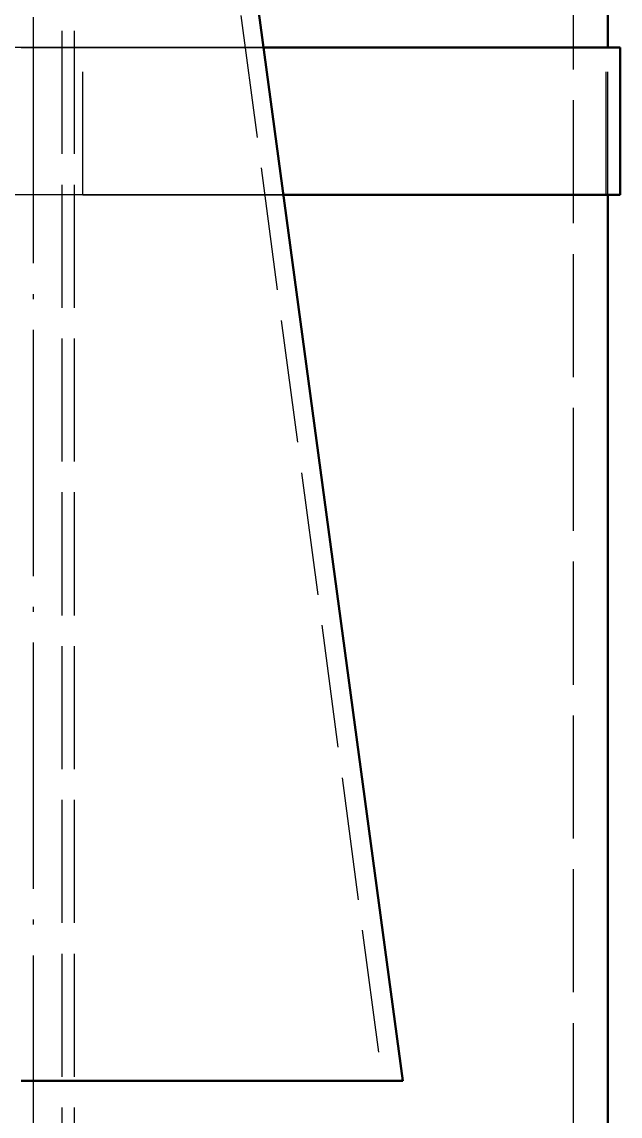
# Model space of a CAD drawing. Header units: millimetres. Extents: x 0 to 420, y 0 to 297.
# Drawn here: x 176.01 to 190.6, y 136.58 to 163.26 of the extents above; entities that cross this region are included whole.
import ezdxf

# ---------------------------------------------------------------- set-up
doc = ezdxf.new("R2010")
doc.units = ezdxf.units.MM
doc.linetypes.add('ISO02-TRAZOS', pattern=[3.75, 3, -0.75])
doc.linetypes.add('ISO04-TRAZO-PUNTO', pattern=[7.625, 6, -0.75, 0.125, -0.75])
for name, color, linetype, lineweight in [('01-VISIBLE', 7, 'CONTINUOUS', 50), ('02-OCULTA', 4, 'ISO02-TRAZOS', 25), ('03-EJE', 1, 'ISO04-TRAZO-PUNTO', 25)]:
    doc.layers.add(name, color=color, linetype=linetype, lineweight=lineweight)

msp = doc.modelspace()

# ---------------------------------------------------------------- linework, layer by layer
at = {"layer": '01-VISIBLE'}
for p, q in [((190.298, 162.64), (190.298, 234.9)), ((178.298, 189.44), (185.298, 137.44)), ((190.598, 159.04), (190.598, 162.64)), ((190.298, 124.6), (190.298, 159.04))]:
    msp.add_line(p, q, dxfattribs=at)
for points in [[(181.906, 162.64), (182.007, 162.64), (182.108, 162.64), (182.209, 162.64), (182.31, 162.64), (182.411, 162.64), (182.512, 162.64), (182.613, 162.64), (182.714, 162.64), (182.816, 162.64), (182.917, 162.64), (183.018, 162.64), (183.119, 162.64), (183.22, 162.64), (183.321, 162.64), (183.422, 162.64), (183.523, 162.64), (183.624, 162.64), (183.725, 162.64), (183.826, 162.64), (183.927, 162.64), (184.028, 162.64), (184.129, 162.64), (184.231, 162.64), (184.332, 162.64), (184.433, 162.64), (184.534, 162.64), (184.635, 162.64), (184.736, 162.64), (184.837, 162.64), (184.938, 162.64), (185.039, 162.64), (185.14, 162.64), (185.241, 162.64), (185.342, 162.64), (185.443, 162.64), (185.544, 162.64), (185.646, 162.64), (185.747, 162.64), (185.848, 162.64), (185.949, 162.64), (186.05, 162.64), (186.151, 162.64), (186.252, 162.64), (186.353, 162.64), (186.454, 162.64), (186.555, 162.64), (186.656, 162.64), (186.757, 162.64), (186.858, 162.64), (186.96, 162.64), (187.061, 162.64), (187.162, 162.64), (187.263, 162.64), (187.364, 162.64), (187.465, 162.64), (187.566, 162.64), (187.667, 162.64), (187.768, 162.64), (187.869, 162.64), (187.97, 162.64), (188.071, 162.64), (188.172, 162.64), (188.273, 162.64), (188.375, 162.64), (188.476, 162.64), (188.577, 162.64), (188.678, 162.64), (188.779, 162.64), (188.88, 162.64), (188.981, 162.64), (189.082, 162.64), (189.183, 162.64), (189.284, 162.64), (189.385, 162.64), (189.486, 162.64), (189.587, 162.64), (189.688, 162.64), (189.79, 162.64), (189.891, 162.64), (189.992, 162.64), (190.093, 162.64), (190.194, 162.64), (190.295, 162.64), (190.396, 162.64), (190.497, 162.64), (190.598, 162.64)], [(182.39, 159.04), (182.491, 159.04), (182.591, 159.04), (182.691, 159.04), (182.791, 159.04), (182.891, 159.04), (182.991, 159.04), (183.091, 159.04), (183.191, 159.04), (183.291, 159.04), (183.391, 159.04), (183.491, 159.04), (183.592, 159.04), (183.692, 159.04), (183.792, 159.04), (183.892, 159.04), (183.992, 159.04), (184.092, 159.04), (184.192, 159.04), (184.292, 159.04), (184.392, 159.04), (184.492, 159.04), (184.593, 159.04), (184.693, 159.04), (184.793, 159.04), (184.893, 159.04), (184.993, 159.04), (185.093, 159.04), (185.193, 159.04), (185.293, 159.04), (185.393, 159.04), (185.493, 159.04), (185.593, 159.04), (185.694, 159.04), (185.794, 159.04), (185.894, 159.04), (185.994, 159.04), (186.094, 159.04), (186.194, 159.04), (186.294, 159.04), (186.394, 159.04), (186.494, 159.04), (186.594, 159.04), (186.694, 159.04), (186.795, 159.04), (186.895, 159.04), (186.995, 159.04), (187.095, 159.04), (187.195, 159.04), (187.295, 159.04), (187.395, 159.04), (187.495, 159.04), (187.595, 159.04), (187.695, 159.04), (187.796, 159.04), (187.896, 159.04), (187.996, 159.04), (188.096, 159.04), (188.196, 159.04), (188.296, 159.04), (188.396, 159.04), (188.496, 159.04), (188.596, 159.04), (188.696, 159.04), (188.796, 159.04), (188.897, 159.04), (188.997, 159.04), (189.097, 159.04), (189.197, 159.04), (189.297, 159.04), (189.397, 159.04), (189.497, 159.04), (189.597, 159.04), (189.697, 159.04), (189.797, 159.04), (189.897, 159.04), (189.998, 159.04), (190.098, 159.04), (190.198, 159.04), (190.298, 159.04), (190.398, 159.04), (190.498, 159.04), (190.598, 159.04)], [(176.298, 137.44), (176.198, 137.44), (176.098, 137.44), (175.998, 137.44)], [(185.298, 137.44), (185.197, 137.44), (185.096, 137.44), (184.995, 137.44), (184.894, 137.44), (184.793, 137.44), (184.691, 137.44), (184.59, 137.44), (184.489, 137.44), (184.388, 137.44), (184.287, 137.44), (184.186, 137.44), (184.085, 137.44), (183.984, 137.44), (183.882, 137.44), (183.781, 137.44), (183.68, 137.44), (183.579, 137.44), (183.478, 137.44), (183.377, 137.44), (183.276, 137.44), (183.175, 137.44), (183.073, 137.44), (182.972, 137.44), (182.871, 137.44), (182.77, 137.44), (182.669, 137.44), (182.568, 137.44), (182.467, 137.44), (182.366, 137.44), (182.264, 137.44), (182.163, 137.44), (182.062, 137.44), (181.961, 137.44), (181.86, 137.44), (181.759, 137.44), (181.658, 137.44), (181.557, 137.44), (181.455, 137.44), (181.354, 137.44), (181.253, 137.44), (181.152, 137.44), (181.051, 137.44), (180.95, 137.44), (180.849, 137.44), (180.748, 137.44), (180.646, 137.44), (180.545, 137.44), (180.444, 137.44), (180.343, 137.44), (180.242, 137.44), (180.141, 137.44), (180.04, 137.44), (179.939, 137.44), (179.837, 137.44), (179.736, 137.44), (179.635, 137.44), (179.534, 137.44), (179.433, 137.44), (179.332, 137.44), (179.231, 137.44), (179.13, 137.44), (179.028, 137.44), (178.927, 137.44), (178.826, 137.44), (178.725, 137.44), (178.624, 137.44), (178.523, 137.44), (178.422, 137.44), (178.321, 137.44), (178.22, 137.44), (178.118, 137.44), (178.017, 137.44), (177.916, 137.44), (177.815, 137.44), (177.714, 137.44), (177.613, 137.44), (177.512, 137.44), (177.411, 137.44), (177.309, 137.44), (177.208, 137.44), (177.107, 137.44), (177.006, 137.44), (176.905, 137.44), (176.804, 137.44), (176.703, 137.44), (176.602, 137.44), (176.5, 137.44), (176.399, 137.44), (176.298, 137.44)]]:
    msp.add_lwpolyline(points, dxfattribs=at)
at = {"layer": '02-OCULTA'}
for p, q in [((176.998, 115.04), (176.998, 244.476)), ((177.298, 115.04), (177.298, 244.476)), ((189.458, 124.6), (189.458, 234.9)), ((177.898, 189.44), (184.798, 137.44)), ((177.498, 162.64), (175.098, 162.64)), ((177.498, 159.04), (177.498, 162.64)), ((177.498, 159.04), (177.498, 162.64)), ((177.498, 159.04), (177.498, 162.64)), ((177.498, 159.04), (177.498, 162.64)), ((190.258, 159.04), (190.258, 162.64)), ((190.298, 159.04), (190.298, 162.64)), ((177.498, 159.04), (175.098, 159.04))]:
    msp.add_line(p, q, dxfattribs=at)
for points in [[(176.298, 162.64), (176.198, 162.64), (176.097, 162.64), (175.997, 162.64)], [(175.998, 162.64), (176.098, 162.64), (176.198, 162.64), (176.298, 162.64), (176.398, 162.64), (176.498, 162.64), (176.598, 162.64), (176.698, 162.64), (176.798, 162.64), (176.898, 162.64), (176.998, 162.64), (177.098, 162.64), (177.198, 162.64), (177.298, 162.64), (177.398, 162.64), (177.498, 162.64)], [(176.298, 162.64), (176.198, 162.64), (176.098, 162.64), (175.998, 162.64)], [(190.598, 162.64), (190.498, 162.64), (190.398, 162.64), (190.298, 162.64), (190.198, 162.64), (190.098, 162.64), (189.998, 162.64), (189.898, 162.64), (189.798, 162.64), (189.698, 162.64), (189.598, 162.64), (189.498, 162.64), (189.398, 162.64), (189.298, 162.64), (189.198, 162.64), (189.098, 162.64), (188.998, 162.64), (188.898, 162.64), (188.798, 162.64), (188.698, 162.64), (188.598, 162.64), (188.498, 162.64), (188.398, 162.64), (188.298, 162.64), (188.198, 162.64), (188.098, 162.64), (187.998, 162.64), (187.898, 162.64), (187.798, 162.64), (187.698, 162.64), (187.598, 162.64), (187.498, 162.64), (187.398, 162.64), (187.298, 162.64), (187.198, 162.64), (187.098, 162.64), (186.998, 162.64), (186.898, 162.64), (186.798, 162.64), (186.698, 162.64), (186.598, 162.64), (186.498, 162.64), (186.398, 162.64), (186.298, 162.64), (186.198, 162.64), (186.098, 162.64), (185.998, 162.64), (185.898, 162.64), (185.798, 162.64), (185.698, 162.64), (185.598, 162.64), (185.498, 162.64), (185.398, 162.64), (185.298, 162.64), (185.198, 162.64), (185.098, 162.64), (184.998, 162.64), (184.898, 162.64), (184.798, 162.64), (184.698, 162.64), (184.598, 162.64), (184.498, 162.64), (184.398, 162.64), (184.298, 162.64), (184.198, 162.64), (184.098, 162.64), (183.998, 162.64), (183.898, 162.64), (183.798, 162.64), (183.698, 162.64), (183.598, 162.64), (183.498, 162.64), (183.398, 162.64), (183.298, 162.64), (183.198, 162.64), (183.098, 162.64), (182.998, 162.64), (182.898, 162.64), (182.798, 162.64), (182.698, 162.64), (182.598, 162.64), (182.498, 162.64), (182.398, 162.64), (182.298, 162.64), (182.198, 162.64), (182.098, 162.64), (181.998, 162.64), (181.898, 162.64), (181.798, 162.64), (181.698, 162.64), (181.598, 162.64), (181.498, 162.64), (181.398, 162.64), (181.298, 162.64), (181.198, 162.64), (181.098, 162.64), (180.998, 162.64), (180.898, 162.64), (180.798, 162.64), (180.698, 162.64), (180.598, 162.64), (180.498, 162.64), (180.398, 162.64), (180.298, 162.64), (180.198, 162.64), (180.098, 162.64), (179.998, 162.64), (179.898, 162.64), (179.798, 162.64), (179.698, 162.64), (179.598, 162.64), (179.498, 162.64), (179.398, 162.64), (179.298, 162.64), (179.198, 162.64), (179.098, 162.64), (178.998, 162.64), (178.898, 162.64), (178.798, 162.64), (178.698, 162.64), (178.598, 162.64), (178.498, 162.64), (178.398, 162.64), (178.298, 162.64), (178.198, 162.64), (178.098, 162.64), (177.998, 162.64), (177.898, 162.64), (177.798, 162.64), (177.698, 162.64), (177.598, 162.64), (177.498, 162.64), (177.398, 162.64), (177.298, 162.64), (177.198, 162.64), (177.098, 162.64), (176.998, 162.64), (176.898, 162.64), (176.798, 162.64), (176.698, 162.64), (176.598, 162.64), (176.498, 162.64), (176.398, 162.64), (176.298, 162.64)], [(190.258, 162.64), (190.158, 162.64), (190.057, 162.64), (189.957, 162.64), (189.856, 162.64), (189.756, 162.64), (189.656, 162.64), (189.555, 162.64), (189.455, 162.64), (189.354, 162.64), (189.254, 162.64), (189.153, 162.64), (189.053, 162.64), (188.953, 162.64), (188.852, 162.64), (188.752, 162.64), (188.651, 162.64), (188.551, 162.64), (188.45, 162.64), (188.35, 162.64), (188.25, 162.64), (188.149, 162.64), (188.049, 162.64), (187.948, 162.64), (187.848, 162.64), (187.747, 162.64), (187.647, 162.64), (187.547, 162.64), (187.446, 162.64), (187.346, 162.64), (187.245, 162.64), (187.145, 162.64), (187.044, 162.64), (186.944, 162.64), (186.843, 162.64), (186.743, 162.64), (186.643, 162.64), (186.542, 162.64), (186.442, 162.64), (186.341, 162.64), (186.241, 162.64), (186.14, 162.64), (186.04, 162.64), (185.94, 162.64), (185.839, 162.64), (185.739, 162.64), (185.638, 162.64), (185.538, 162.64), (185.437, 162.64), (185.337, 162.64), (185.237, 162.64), (185.136, 162.64), (185.036, 162.64), (184.935, 162.64), (184.835, 162.64), (184.734, 162.64), (184.634, 162.64), (184.534, 162.64), (184.433, 162.64), (184.333, 162.64), (184.232, 162.64), (184.132, 162.64), (184.031, 162.64), (183.931, 162.64), (183.831, 162.64), (183.73, 162.64), (183.63, 162.64), (183.529, 162.64), (183.429, 162.64), (183.328, 162.64), (183.228, 162.64), (183.128, 162.64), (183.027, 162.64), (182.927, 162.64), (182.826, 162.64), (182.726, 162.64), (182.625, 162.64), (182.525, 162.64), (182.424, 162.64), (182.324, 162.64), (182.224, 162.64), (182.123, 162.64), (182.023, 162.64), (181.922, 162.64), (181.822, 162.64), (181.721, 162.64), (181.621, 162.64), (181.521, 162.64), (181.42, 162.64), (181.32, 162.64), (181.219, 162.64), (181.119, 162.64), (181.018, 162.64), (180.918, 162.64), (180.818, 162.64), (180.717, 162.64), (180.617, 162.64), (180.516, 162.64), (180.416, 162.64), (180.315, 162.64), (180.215, 162.64), (180.115, 162.64), (180.014, 162.64), (179.914, 162.64), (179.813, 162.64), (179.713, 162.64), (179.612, 162.64), (179.512, 162.64), (179.412, 162.64), (179.311, 162.64), (179.211, 162.64), (179.11, 162.64), (179.01, 162.64), (178.909, 162.64), (178.809, 162.64), (178.709, 162.64), (178.608, 162.64), (178.508, 162.64), (178.407, 162.64), (178.307, 162.64), (178.206, 162.64), (178.106, 162.64), (178.005, 162.64), (177.905, 162.64), (177.805, 162.64), (177.704, 162.64), (177.604, 162.64), (177.503, 162.64), (177.403, 162.64), (177.302, 162.64), (177.202, 162.64), (177.102, 162.64), (177.001, 162.64), (176.901, 162.64), (176.8, 162.64), (176.7, 162.64), (176.599, 162.64), (176.499, 162.64), (176.399, 162.64), (176.298, 162.64)], [(177.498, 162.64), (177.598, 162.64), (177.699, 162.64), (177.799, 162.64), (177.899, 162.64), (177.999, 162.64), (178.099, 162.64), (178.199, 162.64), (178.3, 162.64), (178.4, 162.64), (178.5, 162.64), (178.6, 162.64), (178.7, 162.64), (178.8, 162.64), (178.901, 162.64), (179.001, 162.64), (179.101, 162.64), (179.201, 162.64), (179.301, 162.64), (179.401, 162.64), (179.502, 162.64), (179.602, 162.64), (179.702, 162.64), (179.802, 162.64), (179.902, 162.64), (180.003, 162.64), (180.103, 162.64), (180.203, 162.64), (180.303, 162.64), (180.403, 162.64), (180.503, 162.64), (180.604, 162.64), (180.704, 162.64), (180.804, 162.64), (180.904, 162.64), (181.004, 162.64), (181.104, 162.64), (181.205, 162.64), (181.305, 162.64), (181.405, 162.64), (181.505, 162.64), (181.605, 162.64), (181.705, 162.64), (181.806, 162.64), (181.906, 162.64)], [(177.498, 162.64), (177.599, 162.64), (177.699, 162.64), (177.8, 162.64), (177.9, 162.64), (178.001, 162.64), (178.101, 162.64), (178.201, 162.64), (178.302, 162.64), (178.402, 162.64), (178.503, 162.64), (178.603, 162.64), (178.704, 162.64), (178.804, 162.64), (178.905, 162.64), (179.005, 162.64), (179.106, 162.64), (179.206, 162.64), (179.307, 162.64), (179.407, 162.64), (179.508, 162.64), (179.608, 162.64), (179.709, 162.64), (179.809, 162.64), (179.909, 162.64), (180.01, 162.64), (180.11, 162.64), (180.211, 162.64), (180.311, 162.64), (180.412, 162.64), (180.512, 162.64), (180.613, 162.64), (180.713, 162.64), (180.814, 162.64), (180.914, 162.64), (181.015, 162.64), (181.115, 162.64), (181.216, 162.64), (181.316, 162.64), (181.417, 162.64), (181.517, 162.64), (181.618, 162.64), (181.718, 162.64), (181.818, 162.64), (181.919, 162.64), (182.019, 162.64), (182.12, 162.64), (182.22, 162.64), (182.321, 162.64), (182.421, 162.64), (182.522, 162.64), (182.622, 162.64), (182.723, 162.64), (182.823, 162.64), (182.924, 162.64), (183.024, 162.64), (183.125, 162.64), (183.225, 162.64), (183.326, 162.64), (183.426, 162.64), (183.527, 162.64), (183.627, 162.64), (183.727, 162.64), (183.828, 162.64), (183.928, 162.64), (184.029, 162.64), (184.129, 162.64), (184.23, 162.64), (184.33, 162.64), (184.431, 162.64), (184.531, 162.64), (184.632, 162.64), (184.732, 162.64), (184.833, 162.64), (184.933, 162.64), (185.034, 162.64), (185.134, 162.64), (185.235, 162.64), (185.335, 162.64), (185.435, 162.64), (185.536, 162.64), (185.636, 162.64), (185.737, 162.64), (185.837, 162.64), (185.938, 162.64), (186.038, 162.64), (186.139, 162.64), (186.239, 162.64), (186.34, 162.64), (186.44, 162.64), (186.541, 162.64), (186.641, 162.64), (186.742, 162.64), (186.842, 162.64), (186.943, 162.64), (187.043, 162.64), (187.144, 162.64), (187.244, 162.64), (187.344, 162.64), (187.445, 162.64), (187.545, 162.64), (187.646, 162.64), (187.746, 162.64), (187.847, 162.64), (187.947, 162.64), (188.048, 162.64), (188.148, 162.64), (188.249, 162.64), (188.349, 162.64), (188.45, 162.64), (188.55, 162.64), (188.651, 162.64), (188.751, 162.64), (188.852, 162.64), (188.952, 162.64), (189.052, 162.64), (189.153, 162.64), (189.253, 162.64), (189.354, 162.64), (189.454, 162.64), (189.555, 162.64), (189.655, 162.64), (189.756, 162.64), (189.856, 162.64), (189.957, 162.64), (190.057, 162.64), (190.158, 162.64), (190.258, 162.64)], [(176.298, 159.04), (176.198, 159.04), (176.097, 159.04), (175.997, 159.04)], [(177.498, 159.04), (177.398, 159.04), (177.298, 159.04), (177.198, 159.04), (177.098, 159.04), (176.998, 159.04), (176.898, 159.04), (176.798, 159.04), (176.698, 159.04), (176.598, 159.04), (176.498, 159.04), (176.398, 159.04), (176.298, 159.04), (176.198, 159.04), (176.098, 159.04), (175.998, 159.04)], [(176.298, 159.04), (176.198, 159.04), (176.098, 159.04), (175.998, 159.04)], [(190.598, 159.04), (190.498, 159.04), (190.398, 159.04), (190.298, 159.04), (190.198, 159.04), (190.098, 159.04), (189.998, 159.04), (189.898, 159.04), (189.798, 159.04), (189.698, 159.04), (189.598, 159.04), (189.498, 159.04), (189.398, 159.04), (189.298, 159.04), (189.198, 159.04), (189.098, 159.04), (188.998, 159.04), (188.898, 159.04), (188.798, 159.04), (188.698, 159.04), (188.598, 159.04), (188.498, 159.04), (188.398, 159.04), (188.298, 159.04), (188.198, 159.04), (188.098, 159.04), (187.998, 159.04), (187.898, 159.04), (187.798, 159.04), (187.698, 159.04), (187.598, 159.04), (187.498, 159.04), (187.398, 159.04), (187.298, 159.04), (187.198, 159.04), (187.098, 159.04), (186.998, 159.04), (186.898, 159.04), (186.798, 159.04), (186.698, 159.04), (186.598, 159.04), (186.498, 159.04), (186.398, 159.04), (186.298, 159.04), (186.198, 159.04), (186.098, 159.04), (185.998, 159.04), (185.898, 159.04), (185.798, 159.04), (185.698, 159.04), (185.598, 159.04), (185.498, 159.04), (185.398, 159.04), (185.298, 159.04), (185.198, 159.04), (185.098, 159.04), (184.998, 159.04), (184.898, 159.04), (184.798, 159.04), (184.698, 159.04), (184.598, 159.04), (184.498, 159.04), (184.398, 159.04), (184.298, 159.04), (184.198, 159.04), (184.098, 159.04), (183.998, 159.04), (183.898, 159.04), (183.798, 159.04), (183.698, 159.04), (183.598, 159.04), (183.498, 159.04), (183.398, 159.04), (183.298, 159.04), (183.198, 159.04), (183.098, 159.04), (182.998, 159.04), (182.898, 159.04), (182.798, 159.04), (182.698, 159.04), (182.598, 159.04), (182.498, 159.04), (182.398, 159.04), (182.298, 159.04), (182.198, 159.04), (182.098, 159.04), (181.998, 159.04), (181.898, 159.04), (181.798, 159.04), (181.698, 159.04), (181.598, 159.04), (181.498, 159.04), (181.398, 159.04), (181.298, 159.04), (181.198, 159.04), (181.098, 159.04), (180.998, 159.04), (180.898, 159.04), (180.798, 159.04), (180.698, 159.04), (180.598, 159.04), (180.498, 159.04), (180.398, 159.04), (180.298, 159.04), (180.198, 159.04), (180.098, 159.04), (179.998, 159.04), (179.898, 159.04), (179.798, 159.04), (179.698, 159.04), (179.598, 159.04), (179.498, 159.04), (179.398, 159.04), (179.298, 159.04), (179.198, 159.04), (179.098, 159.04), (178.998, 159.04), (178.898, 159.04), (178.798, 159.04), (178.698, 159.04), (178.598, 159.04), (178.498, 159.04), (178.398, 159.04), (178.298, 159.04), (178.198, 159.04), (178.098, 159.04), (177.998, 159.04), (177.898, 159.04), (177.798, 159.04), (177.698, 159.04), (177.598, 159.04), (177.498, 159.04), (177.398, 159.04), (177.298, 159.04), (177.198, 159.04), (177.098, 159.04), (176.998, 159.04), (176.898, 159.04), (176.798, 159.04), (176.698, 159.04), (176.598, 159.04), (176.498, 159.04), (176.398, 159.04), (176.298, 159.04)], [(190.258, 159.04), (190.158, 159.04), (190.057, 159.04), (189.957, 159.04), (189.856, 159.04), (189.756, 159.04), (189.656, 159.04), (189.555, 159.04), (189.455, 159.04), (189.354, 159.04), (189.254, 159.04), (189.153, 159.04), (189.053, 159.04), (188.953, 159.04), (188.852, 159.04), (188.752, 159.04), (188.651, 159.04), (188.551, 159.04), (188.45, 159.04), (188.35, 159.04), (188.25, 159.04), (188.149, 159.04), (188.049, 159.04), (187.948, 159.04), (187.848, 159.04), (187.747, 159.04), (187.647, 159.04), (187.547, 159.04), (187.446, 159.04), (187.346, 159.04), (187.245, 159.04), (187.145, 159.04), (187.044, 159.04), (186.944, 159.04), (186.843, 159.04), (186.743, 159.04), (186.643, 159.04), (186.542, 159.04), (186.442, 159.04), (186.341, 159.04), (186.241, 159.04), (186.14, 159.04), (186.04, 159.04), (185.94, 159.04), (185.839, 159.04), (185.739, 159.04), (185.638, 159.04), (185.538, 159.04), (185.437, 159.04), (185.337, 159.04), (185.237, 159.04), (185.136, 159.04), (185.036, 159.04), (184.935, 159.04), (184.835, 159.04), (184.734, 159.04), (184.634, 159.04), (184.534, 159.04), (184.433, 159.04), (184.333, 159.04), (184.232, 159.04), (184.132, 159.04), (184.031, 159.04), (183.931, 159.04), (183.831, 159.04), (183.73, 159.04), (183.63, 159.04), (183.529, 159.04), (183.429, 159.04), (183.328, 159.04), (183.228, 159.04), (183.128, 159.04), (183.027, 159.04), (182.927, 159.04), (182.826, 159.04), (182.726, 159.04), (182.625, 159.04), (182.525, 159.04), (182.424, 159.04), (182.324, 159.04), (182.224, 159.04), (182.123, 159.04), (182.023, 159.04), (181.922, 159.04), (181.822, 159.04), (181.721, 159.04), (181.621, 159.04), (181.521, 159.04), (181.42, 159.04), (181.32, 159.04), (181.219, 159.04), (181.119, 159.04), (181.018, 159.04), (180.918, 159.04), (180.818, 159.04), (180.717, 159.04), (180.617, 159.04), (180.516, 159.04), (180.416, 159.04), (180.315, 159.04), (180.215, 159.04), (180.115, 159.04), (180.014, 159.04), (179.914, 159.04), (179.813, 159.04), (179.713, 159.04), (179.612, 159.04), (179.512, 159.04), (179.412, 159.04), (179.311, 159.04), (179.211, 159.04), (179.11, 159.04), (179.01, 159.04), (178.909, 159.04), (178.809, 159.04), (178.709, 159.04), (178.608, 159.04), (178.508, 159.04), (178.407, 159.04), (178.307, 159.04), (178.206, 159.04), (178.106, 159.04), (178.005, 159.04), (177.905, 159.04), (177.805, 159.04), (177.704, 159.04), (177.604, 159.04), (177.503, 159.04), (177.403, 159.04), (177.302, 159.04), (177.202, 159.04), (177.102, 159.04), (177.001, 159.04), (176.901, 159.04), (176.8, 159.04), (176.7, 159.04), (176.599, 159.04), (176.499, 159.04), (176.399, 159.04), (176.298, 159.04)], [(177.498, 159.04), (177.6, 159.04), (177.702, 159.04), (177.804, 159.04), (177.906, 159.04), (178.008, 159.04), (178.11, 159.04), (178.212, 159.04), (178.314, 159.04), (178.415, 159.04), (178.517, 159.04), (178.619, 159.04), (178.721, 159.04), (178.823, 159.04), (178.925, 159.04), (179.027, 159.04), (179.129, 159.04), (179.231, 159.04), (179.333, 159.04), (179.435, 159.04), (179.537, 159.04), (179.639, 159.04), (179.74, 159.04), (179.842, 159.04), (179.944, 159.04), (180.046, 159.04), (180.148, 159.04), (180.25, 159.04), (180.352, 159.04), (180.454, 159.04), (180.556, 159.04), (180.658, 159.04), (180.76, 159.04), (180.862, 159.04), (180.964, 159.04), (181.065, 159.04), (181.167, 159.04), (181.269, 159.04), (181.371, 159.04), (181.473, 159.04), (181.575, 159.04), (181.677, 159.04), (181.779, 159.04), (181.881, 159.04), (181.983, 159.04), (182.085, 159.04), (182.187, 159.04), (182.289, 159.04), (182.39, 159.04)], [(177.498, 159.04), (177.599, 159.04), (177.699, 159.04), (177.8, 159.04), (177.9, 159.04), (178.001, 159.04), (178.101, 159.04), (178.201, 159.04), (178.302, 159.04), (178.402, 159.04), (178.503, 159.04), (178.603, 159.04), (178.704, 159.04), (178.804, 159.04), (178.905, 159.04), (179.005, 159.04), (179.106, 159.04), (179.206, 159.04), (179.307, 159.04), (179.407, 159.04), (179.508, 159.04), (179.608, 159.04), (179.709, 159.04), (179.809, 159.04), (179.909, 159.04), (180.01, 159.04), (180.11, 159.04), (180.211, 159.04), (180.311, 159.04), (180.412, 159.04), (180.512, 159.04), (180.613, 159.04), (180.713, 159.04), (180.814, 159.04), (180.914, 159.04), (181.015, 159.04), (181.115, 159.04), (181.216, 159.04), (181.316, 159.04), (181.417, 159.04), (181.517, 159.04), (181.618, 159.04), (181.718, 159.04), (181.818, 159.04), (181.919, 159.04), (182.019, 159.04), (182.12, 159.04), (182.22, 159.04), (182.321, 159.04), (182.421, 159.04), (182.522, 159.04), (182.622, 159.04), (182.723, 159.04), (182.823, 159.04), (182.924, 159.04), (183.024, 159.04), (183.125, 159.04), (183.225, 159.04), (183.326, 159.04), (183.426, 159.04), (183.527, 159.04), (183.627, 159.04), (183.727, 159.04), (183.828, 159.04), (183.928, 159.04), (184.029, 159.04), (184.129, 159.04), (184.23, 159.04), (184.33, 159.04), (184.431, 159.04), (184.531, 159.04), (184.632, 159.04), (184.732, 159.04), (184.833, 159.04), (184.933, 159.04), (185.034, 159.04), (185.134, 159.04), (185.235, 159.04), (185.335, 159.04), (185.435, 159.04), (185.536, 159.04), (185.636, 159.04), (185.737, 159.04), (185.837, 159.04), (185.938, 159.04), (186.038, 159.04), (186.139, 159.04), (186.239, 159.04), (186.34, 159.04), (186.44, 159.04), (186.541, 159.04), (186.641, 159.04), (186.742, 159.04), (186.842, 159.04), (186.943, 159.04), (187.043, 159.04), (187.144, 159.04), (187.244, 159.04), (187.344, 159.04), (187.445, 159.04), (187.545, 159.04), (187.646, 159.04), (187.746, 159.04), (187.847, 159.04), (187.947, 159.04), (188.048, 159.04), (188.148, 159.04), (188.249, 159.04), (188.349, 159.04), (188.45, 159.04), (188.55, 159.04), (188.651, 159.04), (188.751, 159.04), (188.852, 159.04), (188.952, 159.04), (189.052, 159.04), (189.153, 159.04), (189.253, 159.04), (189.354, 159.04), (189.454, 159.04), (189.555, 159.04), (189.655, 159.04), (189.756, 159.04), (189.856, 159.04), (189.957, 159.04), (190.057, 159.04), (190.158, 159.04), (190.258, 159.04)], [(175.998, 137.44), (176.098, 137.44), (176.198, 137.44), (176.298, 137.44), (176.398, 137.44), (176.498, 137.44), (176.598, 137.44), (176.698, 137.44), (176.798, 137.44), (176.898, 137.44), (176.998, 137.44), (177.098, 137.44), (177.198, 137.44), (177.298, 137.44), (177.398, 137.44), (177.498, 137.44), (177.598, 137.44), (177.698, 137.44), (177.798, 137.44), (177.898, 137.44), (177.998, 137.44), (178.098, 137.44), (178.198, 137.44), (178.298, 137.44), (178.398, 137.44), (178.498, 137.44), (178.598, 137.44), (178.698, 137.44), (178.798, 137.44), (178.898, 137.44), (178.998, 137.44), (179.098, 137.44), (179.198, 137.44), (179.298, 137.44), (179.398, 137.44), (179.498, 137.44), (179.598, 137.44), (179.698, 137.44), (179.798, 137.44), (179.898, 137.44), (179.998, 137.44), (180.098, 137.44), (180.198, 137.44), (180.298, 137.44), (180.398, 137.44), (180.498, 137.44), (180.598, 137.44), (180.698, 137.44), (180.798, 137.44), (180.898, 137.44), (180.998, 137.44), (181.098, 137.44), (181.198, 137.44), (181.298, 137.44), (181.398, 137.44), (181.498, 137.44), (181.598, 137.44), (181.698, 137.44), (181.798, 137.44), (181.898, 137.44), (181.998, 137.44), (182.098, 137.44), (182.198, 137.44), (182.298, 137.44), (182.398, 137.44), (182.498, 137.44), (182.598, 137.44), (182.698, 137.44), (182.798, 137.44), (182.898, 137.44), (182.998, 137.44), (183.098, 137.44), (183.198, 137.44), (183.298, 137.44), (183.398, 137.44), (183.498, 137.44), (183.598, 137.44), (183.698, 137.44), (183.798, 137.44), (183.898, 137.44), (183.998, 137.44), (184.098, 137.44), (184.198, 137.44), (184.298, 137.44), (184.398, 137.44), (184.498, 137.44), (184.598, 137.44), (184.698, 137.44), (184.798, 137.44), (184.898, 137.44), (184.998, 137.44), (185.098, 137.44), (185.198, 137.44), (185.298, 137.44)], [(176.298, 137.44), (176.198, 137.44), (176.098, 137.44), (175.998, 137.44)], [(175.998, 137.44), (176.098, 137.44), (176.198, 137.44), (176.298, 137.44), (176.398, 137.44), (176.498, 137.44), (176.598, 137.44), (176.698, 137.44), (176.798, 137.44), (176.898, 137.44), (176.998, 137.44), (177.098, 137.44), (177.198, 137.44), (177.298, 137.44), (177.398, 137.44), (177.498, 137.44), (177.598, 137.44), (177.698, 137.44), (177.798, 137.44), (177.898, 137.44), (177.998, 137.44), (178.098, 137.44), (178.198, 137.44), (178.298, 137.44), (178.398, 137.44), (178.498, 137.44), (178.598, 137.44), (178.698, 137.44), (178.798, 137.44), (178.898, 137.44), (178.998, 137.44), (179.098, 137.44), (179.198, 137.44), (179.298, 137.44), (179.398, 137.44), (179.498, 137.44), (179.598, 137.44), (179.698, 137.44), (179.798, 137.44), (179.898, 137.44), (179.998, 137.44), (180.098, 137.44), (180.198, 137.44), (180.298, 137.44), (180.398, 137.44), (180.498, 137.44), (180.598, 137.44), (180.698, 137.44), (180.798, 137.44), (180.898, 137.44), (180.998, 137.44), (181.098, 137.44), (181.198, 137.44), (181.298, 137.44), (181.398, 137.44), (181.498, 137.44), (181.598, 137.44), (181.698, 137.44), (181.798, 137.44), (181.898, 137.44), (181.998, 137.44), (182.098, 137.44), (182.198, 137.44), (182.298, 137.44), (182.398, 137.44), (182.498, 137.44), (182.598, 137.44), (182.698, 137.44), (182.798, 137.44), (182.898, 137.44), (182.998, 137.44), (183.098, 137.44), (183.198, 137.44), (183.298, 137.44), (183.398, 137.44), (183.498, 137.44), (183.598, 137.44), (183.698, 137.44), (183.798, 137.44), (183.898, 137.44), (183.998, 137.44), (184.098, 137.44), (184.198, 137.44), (184.298, 137.44), (184.398, 137.44), (184.498, 137.44), (184.598, 137.44), (184.698, 137.44), (184.798, 137.44)], [(184.798, 137.44), (184.698, 137.44), (184.598, 137.44), (184.498, 137.44), (184.398, 137.44), (184.298, 137.44), (184.198, 137.44), (184.098, 137.44), (183.998, 137.44), (183.898, 137.44), (183.798, 137.44), (183.698, 137.44), (183.598, 137.44), (183.498, 137.44), (183.398, 137.44), (183.298, 137.44), (183.198, 137.44), (183.098, 137.44), (182.998, 137.44), (182.898, 137.44), (182.798, 137.44), (182.698, 137.44), (182.598, 137.44), (182.498, 137.44), (182.398, 137.44), (182.298, 137.44), (182.198, 137.44), (182.098, 137.44), (181.998, 137.44), (181.898, 137.44), (181.798, 137.44), (181.698, 137.44), (181.598, 137.44), (181.498, 137.44), (181.398, 137.44), (181.298, 137.44), (181.198, 137.44), (181.098, 137.44), (180.998, 137.44), (180.898, 137.44), (180.798, 137.44), (180.698, 137.44), (180.598, 137.44), (180.498, 137.44), (180.398, 137.44), (180.298, 137.44), (180.198, 137.44), (180.098, 137.44), (179.998, 137.44), (179.898, 137.44), (179.798, 137.44), (179.698, 137.44), (179.598, 137.44), (179.498, 137.44), (179.398, 137.44), (179.298, 137.44), (179.198, 137.44), (179.098, 137.44), (178.998, 137.44), (178.898, 137.44), (178.798, 137.44), (178.698, 137.44), (178.598, 137.44), (178.498, 137.44), (178.398, 137.44), (178.298, 137.44), (178.198, 137.44), (178.098, 137.44), (177.998, 137.44), (177.898, 137.44), (177.798, 137.44), (177.698, 137.44), (177.598, 137.44), (177.498, 137.44), (177.398, 137.44), (177.298, 137.44), (177.198, 137.44), (177.098, 137.44), (176.998, 137.44), (176.898, 137.44), (176.798, 137.44), (176.698, 137.44), (176.598, 137.44), (176.498, 137.44), (176.398, 137.44), (176.298, 137.44)]]:
    msp.add_lwpolyline(points, dxfattribs=at)
at = {"layer": '03-EJE'}
msp.add_line((176.298, 104), (176.298, 251.876), dxfattribs=at)

doc.saveas('drawing.dxf')
